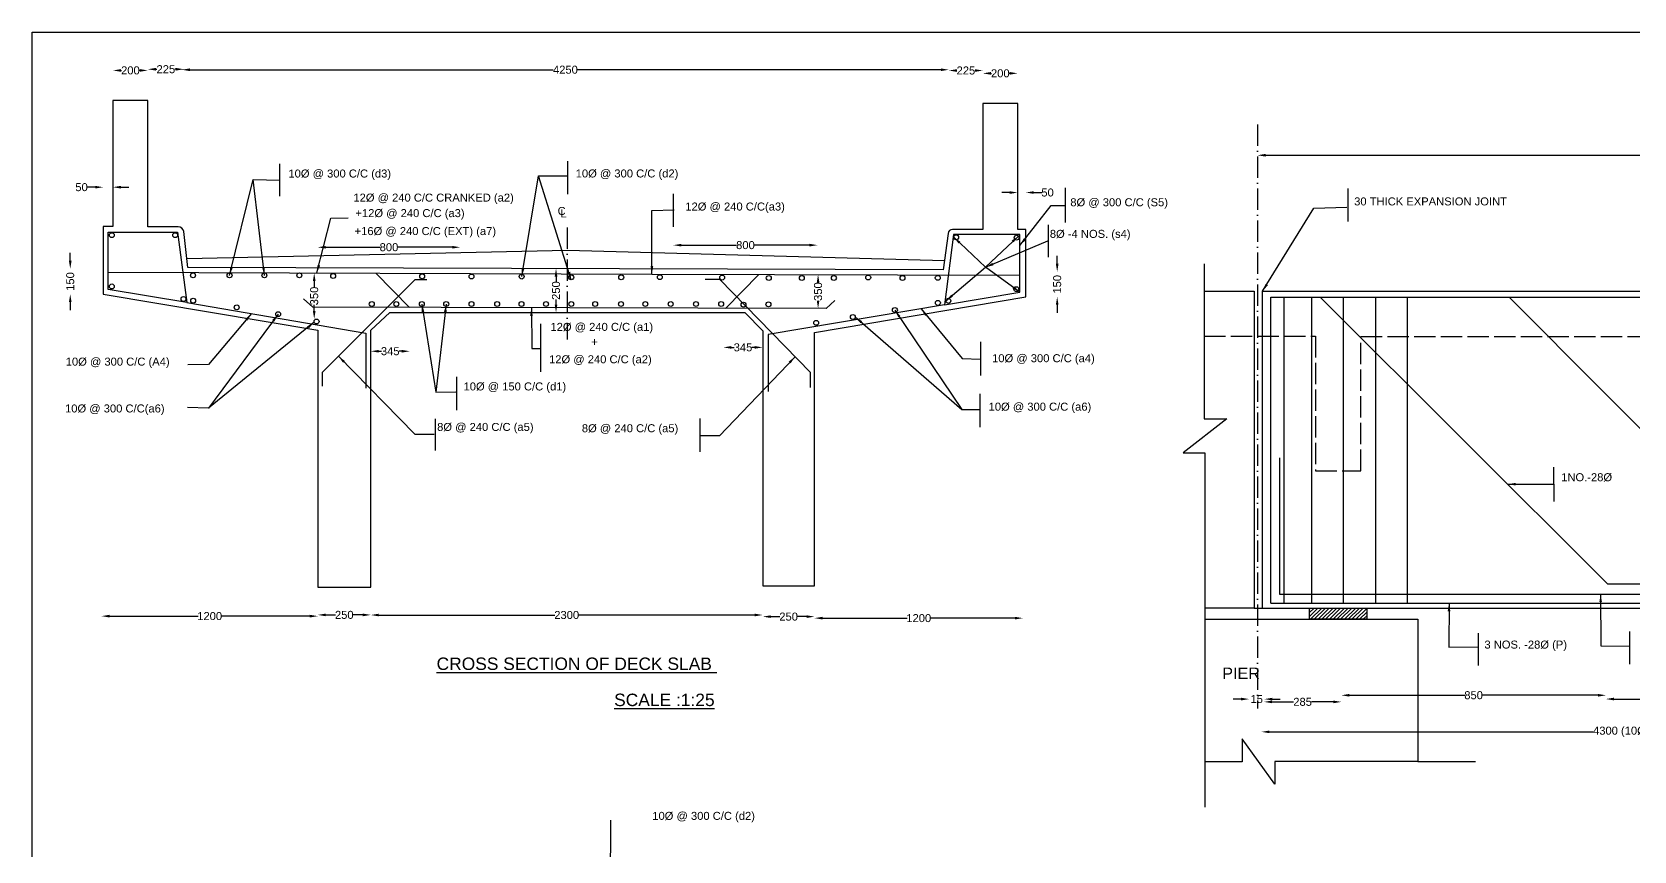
# Model space of a CAD drawing. Header units: millimetres. Extents: x -53246584 to -53224862, y 22142361 to 22156145.
# Drawn here: x -53246584 to -53237574, y 22151538 to 22156145 of the extents above; entities that cross this region are included whole.
import ezdxf

# ---------------------------------------------------------------- set-up
doc = ezdxf.new("R2010")
doc.units = ezdxf.units.MM
doc.header["$MEASUREMENT"] = 0
doc.linetypes.add('ACAD_ISO02W100', pattern=[15, 12, -3])
doc.linetypes.add('ACAD_ISO10W100', pattern=[18, 12, -3, 0, -3])
for name, color, linetype in [('DIMENSION', 7, 'Continuous'), ('DRAWING', 2, 'Continuous'), ('TEXT', 7, 'Continuous')]:
    doc.layers.add(name, color=color, linetype=linetype)
doc.styles.get("Standard").update_dxf_attribs({"font": 'arial.ttf', "height": 45})
doc.dimstyles.get("Standard").update_dxf_attribs({"dimtxt": 45, "dimasz": 45, "dimexe": 0.18, "dimexo": 0.0625, "dimgap": 0.09, "dimtad": 0, "dimdec": 0, "dimzin": 0, "dimdsep": 46, "dimtxsty": 'Standard', "dimcen": 0.09, "dimse1": 1, "dimse2": 1, "dimadec": 0, "dimazin": 0, "dimtfac": 1, "dimtdec": 0, "dimtofl": 0, "dimtmove": 0, "dimatfit": 3, "dimfxl": 1, "dimtolj": 1, "dimtzin": 0, "dimarcsym": 0})

# ---------------------------------------------------------------- blocks, each defined once
blk = doc.blocks.new('*D54')
at = {"layer": 'Defpoints', "color": 0, "transparency": 16777216}
for p in [(-53245932, 22155929.3), (-53246128.4, 22155761), (-53245932, 22155761)]:
    blk.add_point(p, dxfattribs=at)
at = {"layer": 'DIMENSION', "color": 0, "lineweight": -2, "transparency": 16777216}
for p, q in [((-53246083.4, 22155929.3), (-53246080.3, 22155929.3)), ((-53245977, 22155929.3), (-53245980.1, 22155929.3))]:
    blk.add_line(p, q, dxfattribs=at)
at = {"layer": 'DIMENSION', "color": 0, "transparency": 16777216}
for points in [[(-53246083.4, 22155936.8), (-53246083.4, 22155921.8), (-53246128.4, 22155929.3)], [(-53245977, 22155936.8), (-53245977, 22155921.8), (-53245932, 22155929.3)]]:
    blk.add_solid(points, dxfattribs=at)
at = {"layer": 'DIMENSION', "color": 0, "transparency": 16777216, "insert": (-53246030.2, 22155929.3), "char_height": 45, "attachment_point": 5}
blk.add_mtext('\\A1;200', dxfattribs=at)
blk = doc.blocks.new('*D55')
at = {"layer": 'Defpoints', "color": 0, "transparency": 16777216}
for p in [(-53245729.8, 22155935.9), (-53245932, 22155049.6), (-53245729.8, 22155022.1)]:
    blk.add_point(p, dxfattribs=at)
at = {"layer": 'DIMENSION', "color": 0, "lineweight": -2, "transparency": 16777216}
for p, q in [((-53245887, 22155935.9), (-53245881.2, 22155935.9)), ((-53245774.8, 22155935.9), (-53245780.5, 22155935.9))]:
    blk.add_line(p, q, dxfattribs=at)
at = {"layer": 'DIMENSION', "color": 0, "transparency": 16777216}
for points in [[(-53245887, 22155943.4), (-53245887, 22155928.4), (-53245932, 22155935.9)], [(-53245774.8, 22155943.4), (-53245774.8, 22155928.4), (-53245729.8, 22155935.9)]]:
    blk.add_solid(points, dxfattribs=at)
at = {"layer": 'DIMENSION', "color": 0, "transparency": 16777216, "insert": (-53245830.9, 22155935.9), "char_height": 45, "attachment_point": 5}
blk.add_mtext('\\A1;225', dxfattribs=at)
blk = doc.blocks.new('*D56')
at = {"layer": 'Defpoints', "color": 0, "transparency": 16777216}
for p in [(-53241426.8, 22155933.1), (-53245740.2, 22155042), (-53241426.8, 22155042)]:
    blk.add_point(p, dxfattribs=at)
at = {"layer": 'DIMENSION', "color": 0, "lineweight": -2, "transparency": 16777216}
for p, q in [((-53245695.2, 22155933.1), (-53243651.6, 22155933.1)), ((-53241471.8, 22155933.1), (-53243515.4, 22155933.1))]:
    blk.add_line(p, q, dxfattribs=at)
at = {"layer": 'DIMENSION', "color": 0, "transparency": 16777216}
for points in [[(-53245695.2, 22155940.6), (-53245695.2, 22155925.6), (-53245740.2, 22155933.1)], [(-53241471.8, 22155940.6), (-53241471.8, 22155925.6), (-53241426.8, 22155933.1)]]:
    blk.add_solid(points, dxfattribs=at)
at = {"layer": 'DIMENSION', "color": 0, "transparency": 16777216, "insert": (-53243583.5, 22155933.1), "char_height": 45, "attachment_point": 5}
blk.add_mtext('\\A1;4250', dxfattribs=at)
blk = doc.blocks.new('*D57')
at = {"layer": 'Defpoints', "color": 0, "transparency": 16777216}
for p in [(-53241235.3, 22155928.7), (-53241426.8, 22155042), (-53241235.3, 22155034.7)]:
    blk.add_point(p, dxfattribs=at)
at = {"layer": 'DIMENSION', "color": 0, "lineweight": -2, "transparency": 16777216}
for p, q in [((-53241381.8, 22155928.7), (-53241381.4, 22155928.7)), ((-53241280.3, 22155928.7), (-53241280.7, 22155928.7))]:
    blk.add_line(p, q, dxfattribs=at)
at = {"layer": 'DIMENSION', "color": 0, "transparency": 16777216}
for points in [[(-53241381.8, 22155936.2), (-53241381.8, 22155921.2), (-53241426.8, 22155928.7)], [(-53241280.3, 22155936.2), (-53241280.3, 22155921.2), (-53241235.3, 22155928.7)]]:
    blk.add_solid(points, dxfattribs=at)
at = {"layer": 'DIMENSION', "color": 0, "transparency": 16777216, "insert": (-53241331.1, 22155928.7), "char_height": 45, "attachment_point": 5}
blk.add_mtext('\\A1;225', dxfattribs=at)
blk = doc.blocks.new('*D58')
at = {"layer": 'Defpoints', "color": 0, "transparency": 16777216}
for p in [(-53241039.9, 22155912.8), (-53241235.3, 22155742.3), (-53241039.9, 22155742.3)]:
    blk.add_point(p, dxfattribs=at)
at = {"layer": 'DIMENSION', "color": 0, "lineweight": -2, "transparency": 16777216}
for p, q in [((-53241190.3, 22155912.8), (-53241187.7, 22155912.8)), ((-53241084.9, 22155912.8), (-53241087.5, 22155912.8))]:
    blk.add_line(p, q, dxfattribs=at)
at = {"layer": 'DIMENSION', "color": 0, "transparency": 16777216}
for points in [[(-53241190.3, 22155920.3), (-53241190.3, 22155905.3), (-53241235.3, 22155912.8)], [(-53241084.9, 22155920.3), (-53241084.9, 22155905.3), (-53241039.9, 22155912.8)]]:
    blk.add_solid(points, dxfattribs=at)
at = {"layer": 'DIMENSION', "color": 0, "transparency": 16777216, "insert": (-53241137.6, 22155912.8), "char_height": 45, "attachment_point": 5}
blk.add_mtext('\\A1;200', dxfattribs=at)
blk = doc.blocks.new('*D59')
at = {"layer": 'Defpoints', "color": 0, "transparency": 16777216}
for p in [(-53240994.2, 22155242.2), (-53241039.9, 22155034), (-53240994.2, 22155034)]:
    blk.add_point(p, dxfattribs=at)
at = {"layer": 'DIMENSION', "color": 0, "lineweight": -2, "transparency": 16777216}
for p, q in [((-53241084.9, 22155242.2), (-53241129.9, 22155242.2)), ((-53240949.2, 22155242.2), (-53240904.2, 22155242.2))]:
    blk.add_line(p, q, dxfattribs=at)
at = {"layer": 'DIMENSION', "color": 0, "transparency": 16777216}
for points in [[(-53241084.9, 22155249.7), (-53241084.9, 22155234.7), (-53241039.9, 22155242.2)], [(-53240949.2, 22155249.7), (-53240949.2, 22155234.7), (-53240994.2, 22155242.2)]]:
    blk.add_solid(points, dxfattribs=at)
at = {"layer": 'DIMENSION', "color": 0, "transparency": 16777216, "insert": (-53240871.9, 22155242.2), "char_height": 45, "attachment_point": 5}
blk.add_mtext('\\A1;50', dxfattribs=at)
blk = doc.blocks.new('*D60')
at = {"layer": 'Defpoints', "color": 0, "transparency": 16777216}
for p in [(-53242176, 22154780.5), (-53242176.5, 22154589.2), (-53242162.5, 22154589.2)]:
    blk.add_point(p, dxfattribs=at)
at = {"layer": 'DIMENSION', "color": 0, "lineweight": -2, "transparency": 16777216}
for p, q in [((-53242162.5, 22154735.5), (-53242162.5, 22154734.6)), ((-53242162.5, 22154634.2), (-53242162.5, 22154635.1))]:
    blk.add_line(p, q, dxfattribs=at)
at = {"layer": 'DIMENSION', "color": 0, "transparency": 16777216}
for points in [[(-53242170, 22154735.5), (-53242155, 22154735.5), (-53242162.5, 22154780.5)], [(-53242170, 22154634.2), (-53242155, 22154634.2), (-53242162.5, 22154589.2)]]:
    blk.add_solid(points, dxfattribs=at)
at = {"layer": 'DIMENSION', "color": 0, "transparency": 16777216, "insert": (-53242162.5, 22154684.9), "char_height": 45, "attachment_point": 5, "rotation": 90}
blk.add_mtext('\\A1;350', dxfattribs=at)
blk = doc.blocks.new('*D61')
at = {"layer": 'Defpoints', "color": 0, "transparency": 16777216}
for p in [(-53242695.3, 22154378.8), (-53242695.3, 22154371), (-53242474, 22154378.8)]:
    blk.add_point(p, dxfattribs=at)
at = {"layer": 'DIMENSION', "color": 0, "lineweight": -2, "transparency": 16777216}
for p, q in [((-53242650.3, 22154371), (-53242634.6, 22154371)), ((-53242519, 22154371), (-53242534.7, 22154371))]:
    blk.add_line(p, q, dxfattribs=at)
at = {"layer": 'DIMENSION', "color": 0, "transparency": 16777216}
for points in [[(-53242650.3, 22154378.5), (-53242650.3, 22154363.5), (-53242695.3, 22154371)], [(-53242519, 22154378.5), (-53242519, 22154363.5), (-53242474, 22154371)]]:
    blk.add_solid(points, dxfattribs=at)
at = {"layer": 'DIMENSION', "color": 0, "transparency": 16777216, "insert": (-53242584.7, 22154371), "char_height": 45, "attachment_point": 5}
blk.add_mtext('\\A1;345', dxfattribs=at)
blk = doc.blocks.new('*D62')
at = {"layer": 'Defpoints', "color": 0, "transparency": 16777216}
for p in [(-53240994.2, 22154796.2), (-53240817.6, 22154796.2), (-53240994.2, 22154655.6)]:
    blk.add_point(p, dxfattribs=at)
at = {"layer": 'DIMENSION', "color": 0, "lineweight": -2, "transparency": 16777216}
for p, q in [((-53240817.6, 22154841.2), (-53240817.6, 22154886.2)), ((-53240817.6, 22154610.6), (-53240817.6, 22154565.6))]:
    blk.add_line(p, q, dxfattribs=at)
at = {"layer": 'DIMENSION', "color": 0, "transparency": 16777216}
for points in [[(-53240825.1, 22154841.2), (-53240810.1, 22154841.2), (-53240817.6, 22154796.2)], [(-53240825.1, 22154610.6), (-53240810.1, 22154610.6), (-53240817.6, 22154655.6)]]:
    blk.add_solid(points, dxfattribs=at)
at = {"layer": 'DIMENSION', "color": 0, "transparency": 16777216, "insert": (-53240817.6, 22154725.9), "char_height": 45, "attachment_point": 5, "rotation": 90}
blk.add_mtext('\\A1;150', dxfattribs=at)
blk = doc.blocks.new('*D63')
at = {"layer": 'Defpoints', "color": 0, "transparency": 16777216}
for p in [(-53242166, 22154946.2), (-53242976.1, 22154902.3), (-53242166, 22154880.3)]:
    blk.add_point(p, dxfattribs=at)
at = {"layer": 'DIMENSION', "color": 0, "lineweight": -2, "transparency": 16777216}
for p, q in [((-53242931.1, 22154946.2), (-53242620.8, 22154946.2)), ((-53242211, 22154946.2), (-53242521.3, 22154946.2))]:
    blk.add_line(p, q, dxfattribs=at)
at = {"layer": 'DIMENSION', "color": 0, "transparency": 16777216}
for points in [[(-53242931.1, 22154953.7), (-53242931.1, 22154938.7), (-53242976.1, 22154946.2)], [(-53242211, 22154953.7), (-53242211, 22154938.7), (-53242166, 22154946.2)]]:
    blk.add_solid(points, dxfattribs=at)
at = {"layer": 'DIMENSION', "color": 0, "transparency": 16777216, "insert": (-53242571, 22154946.2), "char_height": 45, "attachment_point": 5}
blk.add_mtext('\\A1;800', dxfattribs=at)
blk = doc.blocks.new('*D64')
at = {"layer": 'Defpoints', "color": 0, "transparency": 16777216}
for p in [(-53243636.4, 22154814.6), (-53243636.3, 22154814.6), (-53243637.1, 22154566.6)]:
    blk.add_point(p, dxfattribs=at)
at = {"layer": 'DIMENSION', "color": 0, "lineweight": -2, "transparency": 16777216}
for p, q in [((-53243636.4, 22154769.6), (-53243636.4, 22154740.7)), ((-53243636.4, 22154611.6), (-53243636.4, 22154640.5))]:
    blk.add_line(p, q, dxfattribs=at)
at = {"layer": 'DIMENSION', "color": 0, "transparency": 16777216}
for points in [[(-53243643.9, 22154769.6), (-53243628.9, 22154769.6), (-53243636.4, 22154814.6)], [(-53243643.9, 22154611.6), (-53243628.9, 22154611.6), (-53243636.4, 22154566.6)]]:
    blk.add_solid(points, dxfattribs=at)
at = {"layer": 'DIMENSION', "color": 0, "transparency": 16777216, "insert": (-53243636.4, 22154690.6), "char_height": 45, "attachment_point": 5, "rotation": 90}
blk.add_mtext('\\A1;250', dxfattribs=at)
blk = doc.blocks.new('*D65')
at = {"layer": 'Defpoints', "color": 0, "transparency": 16777216}
for p in [(-53244678.6, 22154379.4), (-53244459.3, 22154379.4), (-53244459.3, 22154349.3)]:
    blk.add_point(p, dxfattribs=at)
at = {"layer": 'DIMENSION', "color": 0, "lineweight": -2, "transparency": 16777216}
for p, q in [((-53244633.6, 22154349.3), (-53244618.9, 22154349.3)), ((-53244504.3, 22154349.3), (-53244519, 22154349.3))]:
    blk.add_line(p, q, dxfattribs=at)
at = {"layer": 'DIMENSION', "color": 0, "transparency": 16777216}
for points in [[(-53244633.6, 22154356.8), (-53244633.6, 22154341.8), (-53244678.6, 22154349.3)], [(-53244504.3, 22154356.8), (-53244504.3, 22154341.8), (-53244459.3, 22154349.3)]]:
    blk.add_solid(points, dxfattribs=at)
at = {"layer": 'DIMENSION', "color": 0, "transparency": 16777216, "insert": (-53244569, 22154349.3), "char_height": 45, "attachment_point": 5}
blk.add_mtext('\\A1;345', dxfattribs=at)
blk = doc.blocks.new('*D66')
at = {"layer": 'Defpoints', "color": 0, "transparency": 16777216}
for p in [(-53244996.4, 22154789.8), (-53244996.4, 22154789.8), (-53244983.3, 22154530.4)]:
    blk.add_point(p, dxfattribs=at)
at = {"layer": 'DIMENSION', "color": 0, "lineweight": -2, "transparency": 16777216}
for p, q in [((-53244996.4, 22154744.8), (-53244996.4, 22154709.8)), ((-53244996.4, 22154575.4), (-53244996.4, 22154610.4))]:
    blk.add_line(p, q, dxfattribs=at)
at = {"layer": 'DIMENSION', "color": 0, "transparency": 16777216}
for points in [[(-53245003.9, 22154744.8), (-53244988.9, 22154744.8), (-53244996.4, 22154789.8)], [(-53245003.9, 22154575.4), (-53244988.9, 22154575.4), (-53244996.4, 22154530.4)]]:
    blk.add_solid(points, dxfattribs=at)
at = {"layer": 'DIMENSION', "color": 0, "transparency": 16777216, "insert": (-53244996.4, 22154660.1), "char_height": 45, "attachment_point": 5, "rotation": 90}
blk.add_mtext('\\A1;350', dxfattribs=at)
blk = doc.blocks.new('*D67')
at = {"layer": 'Defpoints', "color": 0, "transparency": 16777216}
for p in [(-53246192.7, 22153022.6), (-53244976.2, 22153022.6), (-53246192.7, 22152859)]:
    blk.add_point(p, dxfattribs=at)
at = {"layer": 'DIMENSION', "color": 0, "lineweight": -2, "transparency": 16777216}
for p, q in [((-53246147.7, 22152859), (-53245649.5, 22152859)), ((-53245021.2, 22152859), (-53245519.3, 22152859))]:
    blk.add_line(p, q, dxfattribs=at)
at = {"layer": 'DIMENSION', "color": 0, "transparency": 16777216}
for points in [[(-53246147.7, 22152866.5), (-53246147.7, 22152851.5), (-53246192.7, 22152859)], [(-53245021.2, 22152866.5), (-53245021.2, 22152851.5), (-53244976.2, 22152859)]]:
    blk.add_solid(points, dxfattribs=at)
at = {"layer": 'DIMENSION', "color": 0, "transparency": 16777216, "insert": (-53245584.4, 22152859), "char_height": 45, "attachment_point": 5}
blk.add_mtext('\\A1;1200', dxfattribs=at)
blk = doc.blocks.new('*D68')
at = {"layer": 'Defpoints', "color": 0, "transparency": 16777216}
for p in [(-53244976.2, 22153022.6), (-53244678.6, 22153022.6), (-53244678.6, 22152865.8)]:
    blk.add_point(p, dxfattribs=at)
at = {"layer": 'DIMENSION', "color": 0, "lineweight": -2, "transparency": 16777216}
for p, q in [((-53244931.2, 22152865.8), (-53244877.5, 22152865.8)), ((-53244723.6, 22152865.8), (-53244777.3, 22152865.8))]:
    blk.add_line(p, q, dxfattribs=at)
at = {"layer": 'DIMENSION', "color": 0, "transparency": 16777216}
for points in [[(-53244931.2, 22152873.3), (-53244931.2, 22152858.3), (-53244976.2, 22152865.8)], [(-53244723.6, 22152873.3), (-53244723.6, 22152858.3), (-53244678.6, 22152865.8)]]:
    blk.add_solid(points, dxfattribs=at)
at = {"layer": 'DIMENSION', "color": 0, "transparency": 16777216, "insert": (-53244827.4, 22152865.8), "char_height": 45, "attachment_point": 5}
blk.add_mtext('\\A1;250', dxfattribs=at)
blk = doc.blocks.new('*D69')
at = {"layer": 'Defpoints', "color": 0, "transparency": 16777216}
for p in [(-53244678.6, 22153022.6), (-53242474, 22153022.6), (-53242474, 22152865.2)]:
    blk.add_point(p, dxfattribs=at)
at = {"layer": 'DIMENSION', "color": 0, "lineweight": -2, "transparency": 16777216}
for p, q in [((-53244633.6, 22152865.2), (-53243643.9, 22152865.2)), ((-53242519, 22152865.2), (-53243508.7, 22152865.2))]:
    blk.add_line(p, q, dxfattribs=at)
at = {"layer": 'DIMENSION', "color": 0, "transparency": 16777216}
for points in [[(-53244633.6, 22152872.7), (-53244633.6, 22152857.7), (-53244678.6, 22152865.2)], [(-53242519, 22152872.7), (-53242519, 22152857.7), (-53242474, 22152865.2)]]:
    blk.add_solid(points, dxfattribs=at)
at = {"layer": 'DIMENSION', "color": 0, "transparency": 16777216, "insert": (-53243576.3, 22152865.2), "char_height": 45, "attachment_point": 5}
blk.add_mtext('\\A1;2300', dxfattribs=at)
blk = doc.blocks.new('*D70')
at = {"layer": 'Defpoints', "color": 0, "transparency": 16777216}
for p in [(-53242474, 22153022.6), (-53242182.3, 22153022.6), (-53242182.3, 22152856.1)]:
    blk.add_point(p, dxfattribs=at)
at = {"layer": 'DIMENSION', "color": 0, "lineweight": -2, "transparency": 16777216}
for p, q in [((-53242429, 22152856.1), (-53242378.3, 22152856.1)), ((-53242227.3, 22152856.1), (-53242278.1, 22152856.1))]:
    blk.add_line(p, q, dxfattribs=at)
at = {"layer": 'DIMENSION', "color": 0, "transparency": 16777216}
for points in [[(-53242429, 22152863.6), (-53242429, 22152848.6), (-53242474, 22152856.1)], [(-53242227.3, 22152863.6), (-53242227.3, 22152848.6), (-53242182.3, 22152856.1)]]:
    blk.add_solid(points, dxfattribs=at)
at = {"layer": 'DIMENSION', "color": 0, "transparency": 16777216, "insert": (-53242328.2, 22152856.1), "char_height": 45, "attachment_point": 5}
blk.add_mtext('\\A1;250', dxfattribs=at)
blk = doc.blocks.new('*D71')
at = {"layer": 'Defpoints', "color": 0, "transparency": 16777216}
for p in [(-53242182.3, 22153022.6), (-53241010.4, 22153022.6), (-53241010.4, 22152847.6)]:
    blk.add_point(p, dxfattribs=at)
at = {"layer": 'DIMENSION', "color": 0, "lineweight": -2, "transparency": 16777216}
for p, q in [((-53242137.3, 22152847.6), (-53241661.4, 22152847.6)), ((-53241055.4, 22152847.6), (-53241531.3, 22152847.6))]:
    blk.add_line(p, q, dxfattribs=at)
at = {"layer": 'DIMENSION', "color": 0, "transparency": 16777216}
for points in [[(-53242137.3, 22152855.1), (-53242137.3, 22152840.1), (-53242182.3, 22152847.6)], [(-53241055.4, 22152855.1), (-53241055.4, 22152840.1), (-53241010.4, 22152847.6)]]:
    blk.add_solid(points, dxfattribs=at)
at = {"layer": 'DIMENSION', "color": 0, "transparency": 16777216, "insert": (-53241596.3, 22152847.6), "char_height": 45, "attachment_point": 5}
blk.add_mtext('\\A1;1200', dxfattribs=at)
blk = doc.blocks.new('*D72')
at = {"layer": 'Defpoints', "color": 0, "transparency": 16777216}
for p in [(-53244977.1, 22154934.4), (-53244977.1, 22154887.5), (-53244174.8, 22154905.2)]:
    blk.add_point(p, dxfattribs=at)
at = {"layer": 'DIMENSION', "color": 0, "lineweight": -2, "transparency": 16777216}
for p, q in [((-53244932.1, 22154934.4), (-53244625.7, 22154934.4)), ((-53244219.8, 22154934.4), (-53244526.2, 22154934.4))]:
    blk.add_line(p, q, dxfattribs=at)
at = {"layer": 'DIMENSION', "color": 0, "transparency": 16777216}
for points in [[(-53244932.1, 22154941.9), (-53244932.1, 22154926.9), (-53244977.1, 22154934.4)], [(-53244219.8, 22154941.9), (-53244219.8, 22154926.9), (-53244174.8, 22154934.4)]]:
    blk.add_solid(points, dxfattribs=at)
at = {"layer": 'DIMENSION', "color": 0, "transparency": 16777216, "insert": (-53244576, 22154934.4), "char_height": 45, "attachment_point": 5}
blk.add_mtext('\\A1;800', dxfattribs=at)
blk = doc.blocks.new('*D73')
at = {"layer": 'Defpoints', "color": 0, "transparency": 16777216}
for p in [(-53246368.5, 22154813.2), (-53246182.7, 22154813.2), (-53246182.7, 22154670.5)]:
    blk.add_point(p, dxfattribs=at)
at = {"layer": 'DIMENSION', "color": 0, "lineweight": -2, "transparency": 16777216}
for p, q in [((-53246368.5, 22154858.2), (-53246368.5, 22154903.2)), ((-53246368.5, 22154625.5), (-53246368.5, 22154580.5))]:
    blk.add_line(p, q, dxfattribs=at)
at = {"layer": 'DIMENSION', "color": 0, "transparency": 16777216}
for points in [[(-53246376, 22154858.2), (-53246361, 22154858.2), (-53246368.5, 22154813.2)], [(-53246376, 22154625.5), (-53246361, 22154625.5), (-53246368.5, 22154670.5)]]:
    blk.add_solid(points, dxfattribs=at)
at = {"layer": 'DIMENSION', "color": 0, "transparency": 16777216, "insert": (-53246368.5, 22154741.8), "char_height": 45, "attachment_point": 5, "rotation": 90}
blk.add_mtext('\\A1;150', dxfattribs=at)
blk = doc.blocks.new('*D74')
at = {"layer": 'Defpoints', "color": 0, "transparency": 16777216}
for p in [(-53246182.7, 22155272.3), (-53246182.7, 22155050.9), (-53246128.4, 22155050.9)]:
    blk.add_point(p, dxfattribs=at)
at = {"layer": 'DIMENSION', "color": 0, "lineweight": -2, "transparency": 16777216}
for p, q in [((-53246227.7, 22155272.3), (-53246272.7, 22155272.3)), ((-53246083.4, 22155272.3), (-53246038.4, 22155272.3))]:
    blk.add_line(p, q, dxfattribs=at)
at = {"layer": 'DIMENSION', "color": 0, "transparency": 16777216}
for points in [[(-53246227.7, 22155279.8), (-53246227.7, 22155264.8), (-53246182.7, 22155272.3)], [(-53246083.4, 22155279.8), (-53246083.4, 22155264.8), (-53246128.4, 22155272.3)]]:
    blk.add_solid(points, dxfattribs=at)
at = {"layer": 'DIMENSION', "color": 0, "transparency": 16777216, "insert": (-53246305, 22155272.3), "char_height": 45, "attachment_point": 5}
blk.add_mtext('\\A1;50', dxfattribs=at)
blk = doc.blocks.new('*D111')
at = {"layer": 'Defpoints', "color": 0, "transparency": 16777216}
for p in [(-53237731.5, 22152394.4), (-53237731.5, 22152392.6), (-53236667, 22152394.4)]:
    blk.add_point(p, dxfattribs=at)
at = {"layer": 'DIMENSION', "color": 0, "lineweight": -2, "transparency": 16777216}
for p, q in [((-53237686.5, 22152392.6), (-53237264.3, 22152392.6)), ((-53236712, 22152392.6), (-53237134.2, 22152392.6))]:
    blk.add_line(p, q, dxfattribs=at)
at = {"layer": 'DIMENSION', "color": 0, "transparency": 16777216}
for points in [[(-53237686.5, 22152400.1), (-53237686.5, 22152385.1), (-53237731.5, 22152392.6)], [(-53236712, 22152400.1), (-53236712, 22152385.1), (-53236667, 22152392.6)]]:
    blk.add_solid(points, dxfattribs=at)
at = {"layer": 'DIMENSION', "color": 0, "transparency": 16777216, "insert": (-53237199.2, 22152392.6), "char_height": 45, "attachment_point": 5}
blk.add_mtext('\\A1;1000', dxfattribs=at)
blk = doc.blocks.new('*D112')
at = {"layer": 'Defpoints', "color": 0, "transparency": 16777216}
for p in [(-53239219.8, 22152413.7), (-53239219.8, 22152394.4), (-53237731.5, 22152394.4)]:
    blk.add_point(p, dxfattribs=at)
at = {"layer": 'DIMENSION', "color": 0, "lineweight": -2, "transparency": 16777216}
for p, q in [((-53239174.8, 22152413.7), (-53238525.4, 22152413.7)), ((-53237776.5, 22152413.7), (-53238425.9, 22152413.7))]:
    blk.add_line(p, q, dxfattribs=at)
at = {"layer": 'DIMENSION', "color": 0, "transparency": 16777216}
for points in [[(-53239174.8, 22152421.2), (-53239174.8, 22152406.2), (-53239219.8, 22152413.7)], [(-53237776.5, 22152421.2), (-53237776.5, 22152406.2), (-53237731.5, 22152413.7)]]:
    blk.add_solid(points, dxfattribs=at)
at = {"layer": 'DIMENSION', "color": 0, "transparency": 16777216, "insert": (-53238475.6, 22152413.7), "char_height": 45, "attachment_point": 5}
blk.add_mtext('\\A1;850', dxfattribs=at)
blk = doc.blocks.new('*D113')
at = {"layer": 'Defpoints', "color": 0, "transparency": 16777216}
for p in [(-53239655, 22152413.7), (-53239655, 22152376.5), (-53239219.8, 22152413.7)]:
    blk.add_point(p, dxfattribs=at)
at = {"layer": 'DIMENSION', "color": 0, "lineweight": -2, "transparency": 16777216}
for p, q in [((-53239610, 22152376.5), (-53239487.7, 22152376.5)), ((-53239264.8, 22152376.5), (-53239387, 22152376.5))]:
    blk.add_line(p, q, dxfattribs=at)
at = {"layer": 'DIMENSION', "color": 0, "transparency": 16777216}
for points in [[(-53239610, 22152384), (-53239610, 22152369), (-53239655, 22152376.5)], [(-53239264.8, 22152384), (-53239264.8, 22152369), (-53239219.8, 22152376.5)]]:
    blk.add_solid(points, dxfattribs=at)
at = {"layer": 'DIMENSION', "color": 0, "transparency": 16777216, "insert": (-53239437.4, 22152376.5), "char_height": 45, "attachment_point": 5}
blk.add_mtext('\\A1;285', dxfattribs=at)
blk = doc.blocks.new('*D114')
at = {"layer": 'Defpoints', "color": 0, "transparency": 16777216}
for p in [(-53239738, 22152392.2), (-53239738, 22152376.9), (-53239652.7, 22152376.9)]:
    blk.add_point(p, dxfattribs=at)
at = {"layer": 'DIMENSION', "color": 0, "lineweight": -2, "transparency": 16777216}
for p, q in [((-53239783, 22152392.2), (-53239828, 22152392.2)), ((-53239607.7, 22152392.2), (-53239562.7, 22152392.2))]:
    blk.add_line(p, q, dxfattribs=at)
at = {"layer": 'DIMENSION', "color": 0, "transparency": 16777216}
for points in [[(-53239783, 22152399.7), (-53239783, 22152384.7), (-53239738, 22152392.2)], [(-53239607.7, 22152399.7), (-53239607.7, 22152384.7), (-53239652.7, 22152392.2)]]:
    blk.add_solid(points, dxfattribs=at)
at = {"layer": 'DIMENSION', "color": 0, "transparency": 16777216, "insert": (-53239695.4, 22152392.2), "char_height": 45, "attachment_point": 5}
blk.add_mtext('\\A1;15', dxfattribs=at)
blk = doc.blocks.new('*D117')
at = {"layer": 'Defpoints', "color": 0, "transparency": 16777216}
for p in [(-53239691, 22155451.9), (-53239691, 22155435.9), (-53230549.2, 22155435.9)]:
    blk.add_point(p, dxfattribs=at)
at = {"layer": 'DIMENSION', "color": 0, "lineweight": -2, "transparency": 16777216}
for p, q in [((-53239646, 22155451.9), (-53235185.2, 22155451.9)), ((-53230594.2, 22155451.9), (-53235055, 22155451.9))]:
    blk.add_line(p, q, dxfattribs=at)
at = {"layer": 'DIMENSION', "color": 0, "transparency": 16777216}
for points in [[(-53239646, 22155459.4), (-53239646, 22155444.4), (-53239691, 22155451.9)], [(-53230594.2, 22155459.4), (-53230594.2, 22155444.4), (-53230549.2, 22155451.9)]]:
    blk.add_solid(points, dxfattribs=at)
at = {"layer": 'DIMENSION', "color": 0, "transparency": 16777216, "insert": (-53235120.1, 22155451.9), "char_height": 45, "attachment_point": 5}
blk.add_mtext('\\A1;1600', dxfattribs=at)

msp = doc.modelspace()

# ---------------------------------------------------------------- hatches: boundary and pattern name
at = {"layer": 'DIMENSION'}
h = msp.add_hatch(dxfattribs=at)
h.set_pattern_fill('ANSI31', color=0, scale=120, style=0)
h.set_pattern_definition([(45, (0, 0), (-10.6066017178, 10.6066017178), [])])
h.paths.add_polyline_path([(-53239398, 22152904.5), (-53239077, 22152904.5), (-53239077, 22152841.2), (-53239398, 22152841.2)])

# ---------------------------------------------------------------- linework, layer by layer
at = {"layer": 'DIMENSION', "color": 0}
msp.add_line((-53239623.7, 22152207.9), (-53237802.5, 22152207.9), dxfattribs=at)
for points in [[(-53224862.8, 22142361.1), (-53246583.5, 22142361.1), (-53246583.5, 22156145.3), (-53224862.8, 22156145.3)], [(-53239398, 22152904.5), (-53239077, 22152904.5), (-53239077, 22152841.2), (-53239398, 22152841.2)]]:
    msp.add_lwpolyline(points, close=True, dxfattribs=at)
for points in [[(-53245189, 22155222.6), (-53245189, 22155404.2)], [(-53243569.3, 22155232.7), (-53243569.3, 22155418.5)], [(-53242975.2, 22155048.6), (-53242975.2, 22155235.1)], [(-53240772, 22155268.9), (-53240772, 22155073.6)], [(-53239183.8, 22155265.2), (-53239183.8, 22155080)], [(-53240867.8, 22155060.8), (-53240867.8, 22154879.1)], [(-53243723.6, 22154503.6), (-53243723.6, 22154234.2)], [(-53241247.1, 22154213.7), (-53241247.1, 22154402.7)], [(-53244197.1, 22154204.8), (-53244197.1, 22154017.7)], [(-53241251.1, 22153921.6), (-53241251.1, 22154110.6)], [(-53244315.3, 22153969.9), (-53244315.3, 22153791.2)], [(-53242826.7, 22153970.7), (-53242826.7, 22153784)], [(-53238024.8, 22153601.3), (-53238024.8, 22153504.1)], [(-53238449.9, 22152762.4), (-53238449.9, 22152581.9)], [(-53237599.7, 22152771.7), (-53237599.7, 22152589.5)]]:
    msp.add_lwpolyline(points, dxfattribs=at)
msp.add_solid([(-53239623.7, 22152215.4), (-53239623.7, 22152200.4), (-53239668.7, 22152207.9)], dxfattribs=at)
at = {"layer": 'DRAWING', "color": 0}
msp.add_lwpolyline([(-53246182.7, 22155051.3), (-53246182.7, 22154670.5), (-53244976.2, 22154468.3), (-53244976.2, 22153022.6), (-53244678.6, 22153022.6), (-53244678.6, 22154467.8), (-53244571.1, 22154566.6), (-53242574.6, 22154566.6), (-53242474, 22154463.6), (-53242474, 22153028.9), (-53242182.3, 22153028.9), (-53242182.3, 22154455), (-53240994.2, 22154655.6), (-53240994.2, 22155034), (-53241039.9, 22155034), (-53241039.9, 22155742.3), (-53241235.3, 22155742.3), (-53241235.3, 22155034.7), (-53241407.2, 22155034.7, 0.399375), (-53241430.8, 22155012.4), (-53241458.4, 22154807.9), (-53245707.2, 22154820.9), (-53245729.8, 22155022.1, 0.389542), (-53245761.3, 22155049.6), (-53245932, 22155049.6), (-53245932, 22155761), (-53246128.4, 22155761), (-53246128.4, 22155050.9), (-53246182.7, 22155050.9)], format="xyb", dxfattribs=at)
at = {"layer": 'DRAWING', "color": 0, "linetype": 'ACAD_ISO10W100', "ltscale": 10}
for points in [[(-53239691, 22155625.2), (-53239691, 22152339.2)], [(-53243573.3, 22155045.2), (-53243573.3, 22154415.4)]]:
    msp.add_lwpolyline(points, dxfattribs=at)
at = {"layer": 'DRAWING', "color": 0}
for points in [[(-53246156.2, 22154696), (-53246156.2, 22155019.6), (-53245764.6, 22155019.6), (-53245712.6, 22154622.7), (-53246156.2, 22154696)], [(-53241028.4, 22154682.5), (-53241028.4, 22155006.6), (-53241400.5, 22155006.6), (-53241451.9, 22154609.5), (-53241028.4, 22154682.5)], [(-53245712.8, 22154871.3), (-53243571.7, 22154918.5), (-53241451.3, 22154860.8)], [(-53246156.2, 22154793.8), (-53243097.2, 22154783.3), (-53241025.9, 22154777)], [(-53244460.5, 22154595), (-53244650.1, 22154788.6)], [(-53242683.4, 22154590.5), (-53242494.9, 22154781.5)], [(-53239991.9, 22154842), (-53239991.9, 22153968.2), (-53239863.7, 22153968.2), (-53240109.6, 22153778.2), (-53239986.7, 22153778.2), (-53239986.7, 22151785)], [(-53244949.2, 22154153), (-53244949.2, 22154232.5), (-53244428.4, 22154753.6), (-53244363.5, 22154753.6)], [(-53242205, 22154145.3), (-53242205, 22154229.5), (-53242715.3, 22154752.3), (-53242797.7, 22154752.3)], [(-53239991.9, 22154686.6), (-53239710.4, 22154686.6), (-53239710.4, 22152904.5), (-53239986.7, 22152904.5)], [(-53239662.5, 22152904.5), (-53239662.5, 22154686.6), (-53230954.4, 22154686.6)], [(-53245712.6, 22154622.7), (-53244706.8, 22154451.2), (-53244706.8, 22154141.3)], [(-53242068.3, 22154634.3), (-53242117.1, 22154589.1), (-53245003.5, 22154596.4), (-53245056.7, 22154645)], [(-53241451.9, 22154609.5), (-53242444, 22154443.4), (-53242444, 22154122.8)], [(-53239616.3, 22152931.6), (-53239616.3, 22154653.7), (-53230954.4, 22154653.7)], [(-53239541.9, 22152931.6), (-53239541.9, 22154653.7)], [(-53239386.8, 22154653.7), (-53239386.8, 22152931.6)], [(-53239339.5, 22154653.7), (-53237722.4, 22153041.5), (-53230954.4, 22153041.5)], [(-53239207.1, 22152931.6), (-53239207.1, 22154653.7)], [(-53239025.6, 22152931.6), (-53239025.6, 22154653.7)], [(-53238846.7, 22152931.6), (-53238846.7, 22154653.7)], [(-53236668.8, 22153041.5), (-53238276.4, 22154653.7)], [(-53239567.4, 22153749.9), (-53239567.4, 22152982.6), (-53230954.4, 22152982.6)], [(-53239710.4, 22152904.5), (-53230954.4, 22152904.5), (-53230954.4, 22152749.9)], [(-53239616.3, 22152931.6), (-53230954.4, 22152931.6)], [(-53239986.7, 22152841.2), (-53238789.2, 22152841.2), (-53238789.2, 22152041.7), (-53238464.3, 22152041.7)], [(-53238789.2, 22152041.7), (-53239593.2, 22152041.7), (-53239593.2, 22151913.2), (-53239777.6, 22152168.3), (-53239777.6, 22152039.4), (-53239986.7, 22152039.4)]]:
    msp.add_lwpolyline(points, dxfattribs=at)
at = {"layer": 'DRAWING', "color": 0, "linetype": 'ACAD_ISO02W100', "ltscale": 10}
msp.add_lwpolyline([(-53239991.9, 22154433.7), (-53239364, 22154433.7), (-53239364, 22153675.7), (-53239110, 22153675.7), (-53239110, 22154431.8), (-53233247.4, 22154431.8), (-53233247.4, 22153690.4), (-53233005.6, 22153690.4), (-53233005.6, 22154435.1), (-53230954.4, 22154435.1)], dxfattribs=at)
at = {"layer": 'DRAWING', "color": 0}
for centre in [(-53246134.9, 22155002.2), (-53245778.5, 22155002.2), (-53241385.7, 22154990.4), (-53241045.7, 22154988.2), (-53245677.9, 22154776.4), (-53245472.6, 22154776.4), (-53245276.6, 22154776.4), (-53245080, 22154776.4), (-53244889.8, 22154772.8), (-53244389.1, 22154770.8), (-53244112, 22154770.1), (-53243829.5, 22154769.4), (-53243550.9, 22154765.1), (-53243269.6, 22154765.1), (-53243052.4, 22154765.9), (-53242702, 22154763.7), (-53242440, 22154761.6), (-53242254, 22154761.6), (-53242073.4, 22154761.6), (-53241880.3, 22154764.4), (-53241687.2, 22154761.6), (-53241489.4, 22154762.3), (-53246134.9, 22154713.9), (-53241047.1, 22154698.4), (-53245731.9, 22154643.5), (-53245677.4, 22154634), (-53245432.3, 22154596.2), (-53244672.8, 22154615.1), (-53244534.8, 22154615.1), (-53244391.4, 22154615.1), (-53244253.9, 22154615.1), (-53244112.3, 22154615.1), (-53243967.2, 22154615.1), (-53243830.9, 22154615.1), (-53243692.9, 22154615.1), (-53243550.4, 22154615.1), (-53243416.4, 22154615.1), (-53243271.2, 22154615.1), (-53243134.1, 22154615.1), (-53242991.6, 22154615.1), (-53242849.1, 22154615.1), (-53242707.5, 22154615.1), (-53242582.2, 22154611.2), (-53242441.8, 22154613.4), (-53241730.3, 22154581.1), (-53241488.6, 22154621.4), (-53241429.8, 22154632.5), (-53245199.3, 22154557.7), (-53244983.3, 22154516.5), (-53242173.1, 22154509.2), (-53241967.1, 22154542.1)]:
    msp.add_circle(centre, 13.8, dxfattribs=at)

# ---------------------------------------------------------------- texts
at = {"layer": 'DIMENSION', "color": 0, "insert": (-53237073.3, 22152207.9), "char_height": 45, "attachment_point": 5}
msp.add_mtext('\\A1;4300 (10Ø 4-LEGGED STIRRUPES@ 200 C/C)(S1)', dxfattribs=at)
at = {"layer": 'TEXT', "color": 0}
for s, height, p in [('10Ø @ 300 C/C (d3)', 45, (-53245141.6, 22155326.7)), ('10Ø @ 300 C/C (d2)', 45, (-53243525.8, 22155327.1)), ('12Ø @ 240 C/C CRANKED (a2)', 45, (-53244776.1, 22155191.2)), ('8Ø @ 300 C/C (S5)', 45, (-53240743.9, 22155165)), ('30 THICK EXPANSION JOINT', 45, (-53239147.4, 22155169.8)), ('+12Ø @ 240 C/C (a3)', 45, (-53244764.6, 22155104)), ('C', 45, (-53243627.6, 22155116.1)), ('L', 45, (-53243611.2, 22155102.3)), ('12Ø @ 240 C/C(a3)', 45, (-53242909.2, 22155141)), ('+16Ø @ 240 C/C (EXT) (a7)', 45, (-53244769.2, 22155002.9)), ('8Ø -4 NOS. (s4)', 45, (-53240859, 22154987.2)), ('12Ø @ 240 C/C (a1)', 45, (-53243667.7, 22154463.9)), ('+', 45, (-53243438.2, 22154379.6)), ('10Ø @ 300 C/C (A4)', 45, (-53246394, 22154268.4)), ('12Ø @ 240 C/C (a2)', 45, (-53243675.6, 22154281.6)), ('10Ø @ 300 C/C (a4)', 45, (-53241183.8, 22154287.5)), ('10Ø @ 150 C/C (d1)', 45, (-53244156.6, 22154128.8)), ('10Ø @ 300 C/C(a6)', 45, (-53246397.9, 22154004.9)), ('10Ø @ 300 C/C (a6)', 45, (-53241203.3, 22154015)), ('8Ø @ 240 C/C (a5)', 45, (-53244305, 22153900.9)), ('8Ø @ 240 C/C (a5)', 45, (-53243491.2, 22153893.6)), ('1NO.-28Ø', 45, (-53237983.1, 22153618)), ('3 NOS. -28Ø (P)', 45, (-53238414.7, 22152676.4)), ('%%UCROSS SECTION OF DECK SLAB ', 70, (-53244308.2, 22152556)), ('PIER', 65, (-53239889.3, 22152504.6)), ('%%USCALE :1:25', 70, (-53243309.7, 22152352.8)), ('10Ø @ 300 C/C (d2)', 45, (-53243095, 22151712.6))]:
    msp.add_text(s, height=height, dxfattribs=at).set_placement(p)

# ---------------------------------------------------------------- dimensions: what is measured, and where the dimension line sits
at = {"layer": 'DIMENSION', "color": 0}
for base, p1, p2, text, picture, middle in [((-53245932, 22155929.3), (-53246128.4, 22155761), (-53245932, 22155761), '200', '*D54', (-53246030.2, 22155929.3)), ((-53245729.8, 22155935.9), (-53245932, 22155049.6), (-53245729.8, 22155022.1), '225', '*D55', (-53245830.9, 22155935.9)), ((-53241426.8, 22155933.1), (-53245740.2, 22155042), (-53241426.8, 22155042), '4250', '*D56', (-53243583.5, 22155933.1)), ((-53241235.3, 22155928.7), (-53241426.8, 22155042), (-53241235.3, 22155034.7), '225', '*D57', (-53241331.1, 22155928.7)), ((-53241039.9, 22155912.8), (-53241235.3, 22155742.3), (-53241039.9, 22155742.3), '200', '*D58', (-53241137.6, 22155912.8)), ((-53239691, 22155451.9), (-53230549.2, 22155435.9), (-53239691, 22155435.9), '1600', '*D117', (-53235120.1, 22155451.9)), ((-53246182.7, 22155272.3), (-53246128.4, 22155050.9), (-53246182.7, 22155050.9), '50', '*D74', (-53246305, 22155272.3)), ((-53240994.2, 22155242.2), (-53241039.9, 22155034), (-53240994.2, 22155034), '50', '*D59', (-53240871.9, 22155242.2)), ((-53244977.1, 22154934.4), (-53244174.8, 22154905.2), (-53244977.1, 22154887.5), '800', '*D72', (-53244576, 22154934.4)), ((-53242166, 22154946.2), (-53242976.1, 22154902.3), (-53242166, 22154880.3), '800', '*D63', (-53242571, 22154946.2)), ((-53244459.3, 22154349.3), (-53244678.6, 22154379.4), (-53244459.3, 22154379.4), '345', '*D65', (-53244569, 22154349.3)), ((-53242695.3, 22154371), (-53242474, 22154378.8), (-53242695.3, 22154378.8), '345', '*D61', (-53242584.7, 22154371)), ((-53246192.7, 22152859), (-53244976.2, 22153022.6), (-53246192.7, 22153022.6), '1200', '*D67', (-53245584.4, 22152859)), ((-53244678.6, 22152865.8), (-53244976.2, 22153022.6), (-53244678.6, 22153022.6), '250', '*D68', (-53244827.4, 22152865.8)), ((-53242474, 22152865.2), (-53244678.6, 22153022.6), (-53242474, 22153022.6), '2300', '*D69', (-53243576.3, 22152865.2)), ((-53242182.3, 22152856.1), (-53242474, 22153022.6), (-53242182.3, 22153022.6), '250', '*D70', (-53242328.2, 22152856.1)), ((-53241010.4, 22152847.6), (-53242182.3, 22153022.6), (-53241010.4, 22153022.6), '1200', '*D71', (-53241596.3, 22152847.6)), ((-53239738, 22152392.2), (-53239652.7, 22152376.9), (-53239738, 22152376.9), '15', '*D114', (-53239695.4, 22152392.2)), ((-53239219.8, 22152413.7), (-53237731.5, 22152394.4), (-53239219.8, 22152394.4), '850', '*D112', (-53238475.6, 22152413.7)), ((-53237731.5, 22152392.6), (-53236667, 22152394.4), (-53237731.5, 22152394.4), '1000', '*D111', (-53237199.2, 22152392.6)), ((-53239655, 22152376.5), (-53239219.8, 22152413.7), (-53239655, 22152413.7), '285', '*D113', (-53239437.4, 22152376.5))]:
    dim = msp.add_linear_dim(base=base, p1=p1, p2=p2, text=text, dimstyle='Standard', dxfattribs=at)
    dim.commit()
    dim.dimension.update_dxf_attribs({"geometry": picture, "text_midpoint": middle})
for base, p1, p2, text, picture, middle in [((-53246368.5, 22154813.2), (-53246182.7, 22154670.5), (-53246182.7, 22154813.2), '150', '*D73', (-53246368.5, 22154741.8)), ((-53240817.6, 22154796.2), (-53240994.2, 22154655.6), (-53240994.2, 22154796.2), '150', '*D62', (-53240817.6, 22154725.9)), ((-53244996.4, 22154789.8), (-53244983.3, 22154530.4), (-53244996.4, 22154789.8), '350', '*D66', (-53244996.4, 22154660.1)), ((-53243636.4, 22154814.6), (-53243637.1, 22154566.6), (-53243636.3, 22154814.6), '250', '*D64', (-53243636.4, 22154690.6)), ((-53242162.5, 22154589.2), (-53242176, 22154780.5), (-53242176.5, 22154589.2), '350', '*D60', (-53242162.5, 22154684.9))]:
    dim = msp.add_linear_dim(base=base, p1=p1, p2=p2, angle=90, text=text, dimstyle='Standard', dxfattribs=at)
    dim.commit()
    dim.dimension.update_dxf_attribs({"geometry": picture, "text_midpoint": middle})

# ---------------------------------------------------------------- leaders
for points in [[(-53245472.6, 22154776.4), (-53245340.3, 22155314.7), (-53245189.2, 22155311.3)], [(-53245276.6, 22154776.4), (-53245340.3, 22155314.7)], [(-53243829.5, 22154769.4), (-53243734.4, 22155336.5), (-53243573.3, 22155336.5)], [(-53243550.4, 22154751.3), (-53243734.4, 22155336.5)], [(-53243097.2, 22154783.3), (-53243097.2, 22155141.2), (-53242971.8, 22155144.5)], [(-53241028.4, 22154943.4), (-53240852.1, 22155170), (-53240770.8, 22155170)], [(-53239662.5, 22154686.6), (-53239374.7, 22155154), (-53239188.2, 22155159.4)], [(-53244981.5, 22154789.8), (-53244902.4, 22155098.8), (-53244806.1, 22155099.9)], [(-53241399.5, 22154990.9), (-53241220.1, 22154822.1)], [(-53241035.7, 22154997.7), (-53241220.1, 22154822.1)], [(-53241220.1, 22154822.1), (-53240869.4, 22154971.2)], [(-53241443.6, 22154632.5), (-53241220.1, 22154822.1)], [(-53241028.4, 22154682.5), (-53241220.1, 22154822.1)], [(-53244391.4, 22154615.1), (-53244313, 22154119.9), (-53244200.4, 22154120.9)], [(-53244253.9, 22154615.1), (-53244313, 22154119.9)], [(-53243775.1, 22154593.3), (-53243772.2, 22154364.9), (-53243725.5, 22154364.9)], [(-53241583.2, 22154587.5), (-53241351.9, 22154309.3), (-53241249.4, 22154304.7)], [(-53244996.4, 22154512.1), (-53245591.9, 22154028.1), (-53245709.8, 22154032.3)], [(-53245349.6, 22154560.8), (-53245591.8, 22154275.1), (-53245707.5, 22154273.2)], [(-53245199.3, 22154557.7), (-53245591.9, 22154028.1)], [(-53241953.3, 22154542.1), (-53241354.3, 22154020.8), (-53241251.8, 22154020.8)], [(-53241730.3, 22154581.1), (-53241354.3, 22154020.8)], [(-53244860.2, 22154321.5), (-53244431, 22153882), (-53244322.6, 22153882.8)], [(-53242291.6, 22154318.2), (-53242717.9, 22153873.9), (-53242829.7, 22153873.9)], [(-53238284, 22153601.3), (-53238024.8, 22153601.3), (-53238024.8, 22153696.3)], [(-53237761.2, 22152982.6), (-53237759.3, 22152691.9), (-53237598.6, 22152690.1)], [(-53238613.7, 22152931.6), (-53238614.6, 22152683.5), (-53238449.3, 22152686.3)], [(-53243604.4, 22150410.9), (-53243329.9, 22150409.6), (-53243329, 22151710.4)]]:
    msp.add_leader(points, dimstyle='Standard', override={"dimgap": 0.09, "dimtad": 0}, dxfattribs=at)

doc.saveas('drawing.dxf')
